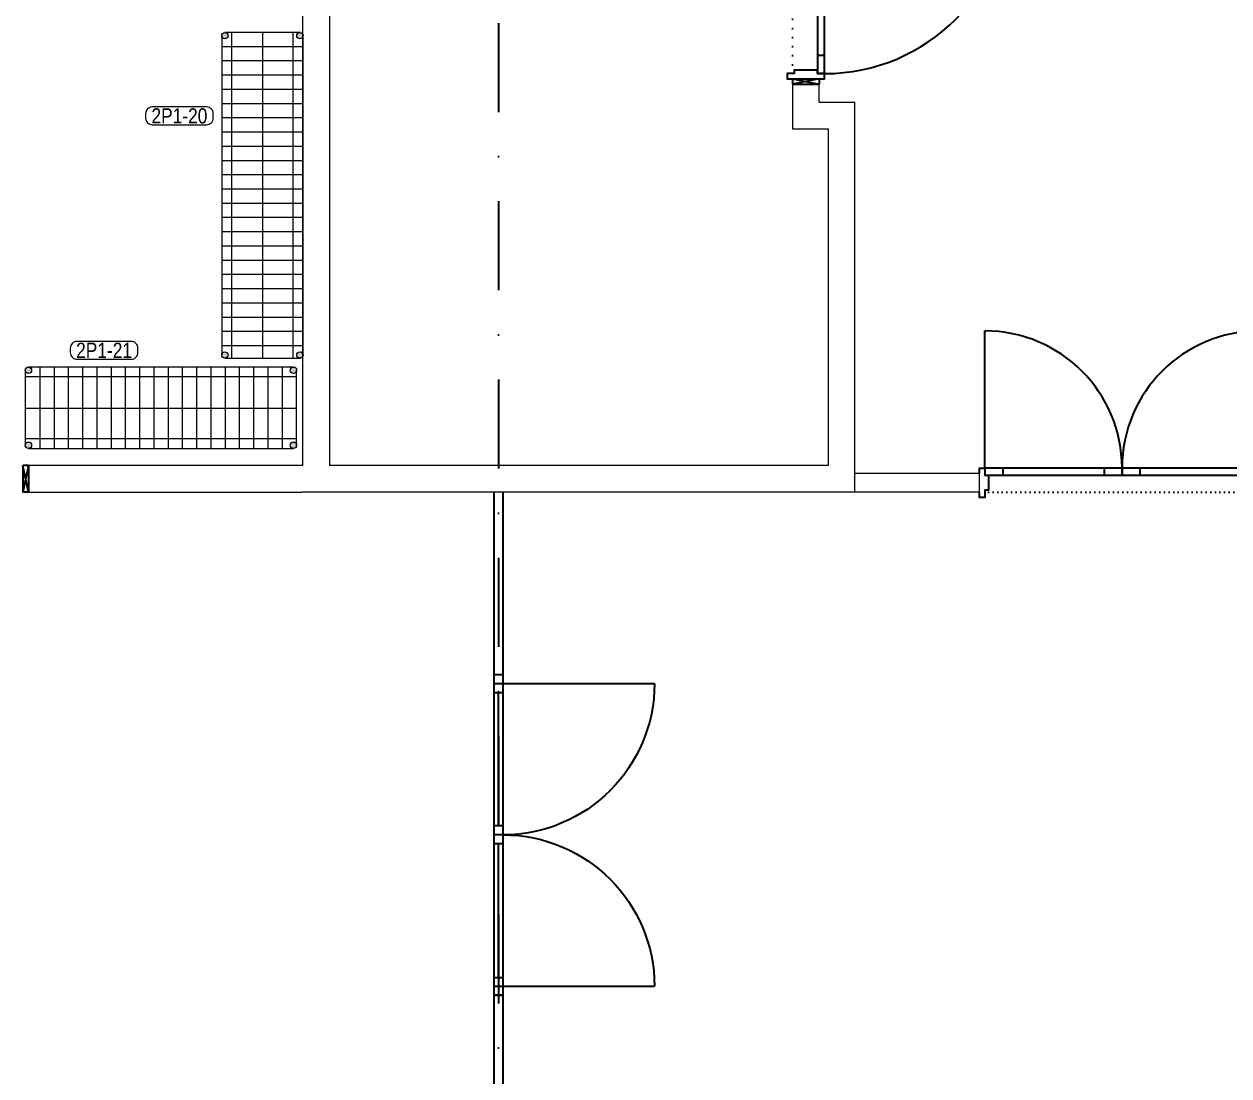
# Model space of a CAD drawing. Header units: millimetres. Extents: x -2755 to 27598, y -1135 to 13405.
# Drawn here: x 4109 to 4785, y 6127 to 6718 of the extents above; entities that cross this region are included whole.
import ezdxf
from ezdxf.enums import TextEntityAlignment as Align

# ---------------------------------------------------------------- set-up
doc = ezdxf.new("R2010")
doc.units = ezdxf.units.MM
doc.header["$LTSCALE"] = 100
doc.linetypes.add('DASHDOT2', pattern=[0.5, 0.25, -0.125, 0, -0.125])
doc.linetypes.add('DOT', pattern=[0.25, 0, -0.25])
for name, color, linetype, lineweight in [('AD', 5, 'Continuous', 9), ('AK', 7, 'Continuous', 15), ('AP', 6, 'Continuous', 15), ('Y-DUVAR ALCIPAN', 94, 'Continuous', 20), ('Y-DUVAR GAZBETON', 161, 'Continuous', 20)]:
    doc.layers.add(name, color=color, linetype=linetype, lineweight=lineweight)
doc.layers.add('AKS', color=7, linetype='DASHDOT2', transparency=0.8)
for name, color, linetype in [('GIYDIRME', 5, 'Continuous'), ('KA-PEN', 5, 'Continuous'), ('KA-PEN-4 @ 1', 5, 'Continuous'), ('KA-PEN-8 @ 1', 5, 'Continuous'), ('KOLON', 7, 'Continuous'), ('KOR KASA', 1, 'Continuous'), ('OLCU DIS', 7, 'Continuous')]:
    doc.layers.add(name, color=color, linetype=linetype)
doc.styles.add('OLC-50', font='romans.shx', dxfattribs={"width": 0.5, "height": 0.15})
doc.styles.add('olcu', font='romans.shx', dxfattribs={"width": 0.5})
doc.styles.add('POZ TEXT', font='ARIALN.TTF', dxfattribs={"height": 9})
doc.dimstyles.new('1-200', dxfattribs={"dimtxt": 40, "dimasz": 2, "dimexe": 0, "dimexo": 0, "dimgap": 10, "dimtad": 1, "dimdec": 4, "dimrnd": 0.1, "dimzin": 9, "dimdsep": 46, "dimtxsty": 'olcu', "dimblk1": 'SOL', "dimblk2": 'SAG', "dimsah": 1, "dimcen": 0, "dimse1": 1, "dimse2": 1, "dimclre": 13, "dimadec": 0, "dimazin": 0, "dimtfac": 1, "dimtdec": 4, "dimtix": 1, "dimtmove": 2, "dimatfit": 2, "dimldrblk": 'SOL', "dimfxl": 0, "dimtolj": 1, "dimarcsym": 0})

# ---------------------------------------------------------------- blocks, each defined once
blk = doc.blocks.new('TASIYICI SISTEM (2.KAT)')
at = {"layer": 'AKS', "color": 14, "ltscale": 2}
blk.add_line((-1505, 1005), (-1505, -13375), dxfattribs=at)
blk = doc.blocks.new('CK-180')
at = {"layer": 'KA-PEN', "color": 0, "ltscale": 200}
for p, q in [((5, 5), (5, 90)), ((175, 5), (175, 90)), ((0, 5), (180, 5)), ((0, 0), (0, 5)), ((0, 0), (180, 0)), ((5, 0), (5, 5)), ((10, 0), (10, 5)), ((10, 2.5), (85, 2.5)), ((85, 5), (85, 0)), ((90, 5), (90, 0)), ((95, 5), (95, 0)), ((95, 2.5), (170, 2.5)), ((170, 0), (170, 5)), ((175, 0), (175, 5)), ((180, 0), (180, 5))]:
    blk.add_line(p, q, dxfattribs=at)
for centre, start, end in [((5, 5), 0, 90), ((175, 5), 90, 180)]:
    blk.add_arc(centre, 85, start, end, dxfattribs=at)
blk = doc.blocks.new('*U77')
at = {"color": 0}
for p, q in [((-157, 13.5), (-157, 90.5)), ((-3, 13.5), (-3, 90.5)), ((-147, 13.5), (-147, 9.5)), ((-90.1, 13.5), (-90.1, 9.5)), ((-80, 7.5), (-80, 7.5)), ((-70, 13.5), (-70, 9.5)), ((-13.1, 13.5), (-13.1, 9.5))]:
    blk.add_line(p, q, dxfattribs=at)
at = {"color": 0, "linetype": 'DOT', "ltscale": 0.1}
blk.add_line((-155, 0), (-5, 0), dxfattribs=at)
at = {"color": 0}
for points in [[(-160, 10.5), (-160, 13.5), (-157, 13.5), (-157, 9.5), (-155, 9.5), (-155, 1), (-157, 1), (-157, -3), (-160, -3), (-160, 0)], [(0, 10.5), (0, 13.5), (-3, 13.5), (-3, 9.5), (-5, 9.5), (-5, 1), (-3, 1), (-3, -3), (0, -3), (0, 0)]]:
    blk.add_lwpolyline(points, dxfattribs=at)
for points in [[(-157, 13.5), (-157, 9.5), (-80, 9.5), (-80, 13.5)], [(-80, 13.5), (-80, 9.5), (-3, 9.5), (-3, 13.5)]]:
    blk.add_lwpolyline(points, close=True, dxfattribs=at)
for centre, start, end in [((-157, 13.5), 0, 90), ((-3, 13.5), 90, 180)]:
    blk.add_arc(centre, 77, start, end, dxfattribs=at)
at = {"style": 'OLC-50', "width": 0.5, "flags": 1}
for tag, p in [('K-NO', (-202.76, -83.82)), ('K-KANRENK', (-22.31, -88.79)), ('K-BLOK', (-203.43, -120.56)), ('K-KASRENK', (-21.25, -126.74)), ('K-KAT', (-204.31, -156.03)), ('K-TAMACILMA', (-22.77, -165.71)), ('K-MAHALKOD', (-203.25, -193.98)), ('K-FOTOSEL', (-21.83, -201.71)), ('K-MAHALAD', (-204.78, -232.95)), ('K-HERMETIK', (-19.92, -236.3)), ('K-ACILISYON', (-203.83, -268.95)), ('K-HIDROLIK', (-22.21, -270.16)), ('K-YANGIN', (-201.93, -303.54)), ('K-KART', (-20.38, -303.83)), ('K-KANATTIP', (-204.21, -337.41)), ('K-BAND', (-21.83, -345.67)), ('K-KANATMALZ', (-202.39, -371.07)), ('K-MENFEZ', (-19.92, -380.26)), ('K-KASAMALZ', (-201.37, -410.06)), ('K-PBAR', (-22.21, -414.12)), ('K-KASATIP', (-202.05, -446.79)), ('K-ELEKTRIKLI', (-20.38, -447.79)), ('K-DUVAR', (-202.05, -485.23)), ('K-TIP', (-20.38, -486.44)), ('K-REZ1', (-20.38, -524.33)), ('K-REZ2', (-20.38, -560.76)), ('K-REZ3', (-20.38, -600.74))]:
    blk.add_attdef(tag, p, '', height=30, dxfattribs=at)
blk = doc.blocks.new('*U97')
at = {"color": 0}
for p, q in [((-107, 18), (-107, 122)), ((-97, 18), (-97, 14)), ((-13.1, 18), (-13.1, 14)), ((-55, 7.5), (-55, 7.5))]:
    blk.add_line(p, q, dxfattribs=at)
at = {"color": 0, "linetype": 'DOT', "ltscale": 0.2}
blk.add_line((-110, 0), (0, 0), dxfattribs=at)
at = {"color": 0, "lineweight": -3}
for points in [[(-110, 15), (-110, 18), (-107, 18), (-107, 14), (-105, 14), (-105, 1), (-107, 1), (-107, -3), (-110, -3), (-110, 0)], [(0, 15), (0, 18), (-3, 18), (-3, 14), (-5, 14), (-5, 1), (-3, 1), (-3, -3), (0, -3), (0, 0)]]:
    blk.add_lwpolyline(points, dxfattribs=at)
at = {"color": 0}
blk.add_lwpolyline([(-107, 18), (-107, 14), (-3, 14), (-3, 18)], close=True, dxfattribs=at)
blk.add_arc((-107, 18), 104, 360, 90, dxfattribs=at)
at = {"style": 'OLC-50', "width": 0.5, "flags": 1}
for tag, p in [('K-NO', (-177.76, -83.82)), ('K-KANRENK', (2.69, -88.79)), ('K-BLOK', (-178.43, -120.56)), ('K-KASRENK', (3.75, -126.74)), ('K-KAT', (-179.31, -156.03)), ('K-TAMACILMA', (2.23, -165.71)), ('K-MAHALKOD', (-178.25, -193.98)), ('K-FOTOSEL', (3.17, -201.71)), ('K-MAHALAD', (-179.78, -232.95)), ('K-HERMETIK', (5.08, -236.3)), ('K-ACILISYON', (-178.83, -268.95)), ('K-HIDROLIK', (2.79, -270.16)), ('K-YANGIN', (-176.93, -303.54)), ('K-KART', (4.62, -303.83)), ('K-KANATTIP', (-179.21, -337.41)), ('K-BAND', (3.17, -345.67)), ('K-KANATMALZ', (-177.39, -371.07)), ('K-MENFEZ', (5.08, -380.26)), ('K-KASAMALZ', (-176.37, -410.06)), ('K-PBAR', (2.79, -414.12)), ('K-KASATIP', (-177.05, -446.79)), ('K-ELEKTRIKLI', (4.62, -447.79)), ('K-DUVAR', (-177.05, -485.23)), ('K-TIP', (4.62, -496.94)), ('K-REZ1', (4.62, -534.83)), ('K-REZ2', (4.62, -571.26)), ('K-REZ3', (4.62, -611.24))]:
    blk.add_attdef(tag, p, '', height=30, dxfattribs=at)
blk = doc.blocks.new('SOL')
at = {"color": 0}
for p, q in [((0, 30), (0, -6.96)), ((7.58, 0), (-6.97, 0))]:
    blk.add_line(p, q, dxfattribs=at)
blk.add_circle((0, 0), 3, dxfattribs=at)
blk = doc.blocks.new('SAG')
at = {"color": 0}
for p, q in [((0, -30), (0, 6.96)), ((7.58, 0), (-6.97, 0))]:
    blk.add_line(p, q, dxfattribs=at)
blk.add_circle((0, 0), 3, dxfattribs=at)
blk = doc.blocks.new('*D180')
at = {"layer": 'OLCU DIS', "color": 0, "lineweight": -2, "transparency": 16777216}
blk.add_line((-328, 13135), (19098, 13135), dxfattribs=at)
at = {"layer": 'OLCU DIS', "color": 0, "lineweight": -2, "transparency": 16777216, "xscale": 2, "yscale": 2, "zscale": 2, "rotation": 180}
blk.add_blockref('SOL', (-330, 13135), dxfattribs=at)
at = {"layer": 'OLCU DIS', "color": 0, "lineweight": -2, "transparency": 16777216, "xscale": 2, "yscale": 2, "zscale": 2}
blk.add_blockref('SAG', (19100, 13135), dxfattribs=at)
at = {"layer": 'OLCU DIS', "color": 0, "transparency": 16777216, "insert": (9385, 13165), "char_height": 40, "attachment_point": 5, "style": 'olcu'}
blk.add_mtext('\\A1;19430', dxfattribs=at)
blk = doc.blocks.new('_Open30')
at = {"color": 0, "linetype": 'ByBlock', "lineweight": -2}
for p, q in [((-1, 0.27), (0, 0)), ((0, 0), (-1, -0.27)), ((0, 0), (-1, 0))]:
    blk.add_line(p, q, dxfattribs=at)
blk = doc.blocks.new('*D236')
at = {"layer": 'OLCU DIS', "color": 0, "lineweight": -2, "transparency": 16777216}
blk.add_line((-1200, 1712), (-1200, 12198), dxfattribs=at)
at = {"layer": 'OLCU DIS', "color": 0, "lineweight": -2, "transparency": 16777216, "xscale": 2, "yscale": 2, "zscale": 2}
for name, p, rotation in [('SAG', (-1200, 12200), 90), ('SOL', (-1200, 1710), 270)]:
    blk.add_blockref(name, p, dxfattribs=dict(at, rotation=rotation))
at = {"layer": 'OLCU DIS', "color": 0, "transparency": 16777216, "insert": (-1230, 6955), "char_height": 40, "attachment_point": 5, "rotation": 90, "style": 'olcu'}
blk.add_mtext('\\A1;10490', dxfattribs=at)
blk = doc.blocks.new('*U75')
at = {"layer": 'KOR KASA'}
for p, q in [((0, 126), (15, 126)), ((15, 126), (15, 123)), ((0, 13), (0, 10)), ((0, 13), (15, 13)), ((15, 13), (15, 10))]:
    blk.add_line(p, q, dxfattribs=at)
for points in [[(15, 126), (0, 123)], [(0, 126), (15, 123)], [(0, 126), (0, 123)], [(0, 123), (15, 123)], [(15, 13), (0, 10)], [(0, 13), (15, 10)], [(0, 10), (15, 10)]]:
    blk.add_lwpolyline(points, dxfattribs=at)
blk = doc.blocks.new('kor kasa')
at = {"layer": 'KOR KASA'}
for p, q in [((0, 126), (15, 126)), ((15, 126), (15, 123)), ((0, 3), (0, 0)), ((0, 3), (15, 3)), ((15, 3), (15, 0))]:
    blk.add_line(p, q, dxfattribs=at)
for points in [[(15, 126), (0, 123)], [(0, 126), (15, 123)], [(0, 126), (0, 123)], [(0, 123), (15, 123)], [(15, 3), (0, 0)], [(0, 3), (15, 0)], [(0, 0), (15, 0)]]:
    blk.add_lwpolyline(points, dxfattribs=at)
blk = doc.blocks.new('46x183')
at = {"layer": 'AD'}
h = blk.add_hatch(color=1, dxfattribs=at)
h.paths.add_polyline_path([(19.1, 181.1, 1), (22.7, 181.1, 1)])
h.paths.add_polyline_path([(-23, 181.1, 1), (-19.4, 181.1, 1)])
h.paths.add_polyline_path([(-23, 1.8, 1), (-19.4, 1.8, 1)])
h.paths.add_polyline_path([(22.7, 1.8, 1), (19.1, 1.8, 1)])
at = {"layer": 'AD', "color": 1}
blk.add_line((0, 182.9), (0, 0), dxfattribs=at)
for points in [[(21.2, 182.9), (-21.2, 182.9)], [(17.65, 182.9), (-17.95, 182.9)], [(-17.5, 182.9), (-17.5, 0)], [(17.2, 0), (17.2, 182.9)], [(-22.93, 181.6), (-23, 181.6)], [(-23, 181.1), (-23, 1.8)], [(-22.19, 179.6), (-23, 179.6)], [(-22.19, 179.6), (-23, 179.6)], [(22.7, 179.6), (21.89, 179.6)], [(22.7, 179.6), (21.89, 179.6)], [(22.7, 181.6), (22.63, 181.6)], [(22.7, 1.8), (22.7, 181.1)], [(22.7, 174.9), (-23, 174.9)], [(22.7, 174.9), (-23, 174.9)], [(22.7, 166.9), (-23, 166.9)], [(22.7, 166.9), (-23, 166.9)], [(22.7, 158.9), (-23, 158.9)], [(22.7, 158.9), (-23, 158.9)], [(22.7, 150.9), (-23, 150.9)], [(22.7, 150.9), (-23, 150.9)], [(22.7, 142.9), (-23, 142.9)], [(22.7, 142.9), (-23, 142.9)], [(22.7, 134.9), (-23, 134.9)], [(22.7, 134.9), (-23, 134.9)], [(22.7, 126.9), (-23, 126.9)], [(22.7, 126.9), (-23, 126.9)], [(22.7, 118.9), (-23, 118.9)], [(22.7, 118.9), (-23, 118.9)], [(22.7, 110.9), (-23, 110.9)], [(22.7, 110.9), (-23, 110.9)], [(22.7, 102.9), (-23, 102.9)], [(22.7, 102.9), (-23, 102.9)], [(22.7, 94.9), (-23, 94.9)], [(22.7, 94.9), (-23, 94.9)], [(22.7, 86.9), (-23, 86.9)], [(22.7, 86.9), (-23, 86.9)], [(22.7, 78.9), (-23, 78.9)], [(22.7, 78.9), (-23, 78.9)], [(22.7, 70.9), (-23, 70.9)], [(22.7, 70.9), (-23, 70.9)], [(22.7, 62.9), (-23, 62.9)], [(22.7, 62.9), (-23, 62.9)], [(22.7, 54.9), (-23, 54.9)], [(22.7, 54.9), (-23, 54.9)], [(22.7, 46.9), (-23, 46.9)], [(22.7, 38.9), (-23, 38.9)], [(22.7, 30.9), (-23, 30.9)], [(22.7, 22.9), (-23, 22.9)], [(22.7, 14.9), (-23, 14.9)], [(22.7, 6.9), (-23, 6.9)], [(-22.95, 1.4), (-23, 1.4)], [(-21.2, 0), (21.2, 0)], [(22.7, 3.4), (21.72, 3.4)], [(22.7, 1.4), (22.65, 1.4)]]:
    blk.add_lwpolyline(points, dxfattribs=at)
for centre in [(-21.2, 181.1), (20.9, 181.1), (-21.2, 1.8), (20.9, 1.8)]:
    blk.add_circle(centre, 1.8, dxfattribs=at)
blk = doc.blocks.new('46x152')
at = {"layer": 'AD'}
h = blk.add_hatch(color=2, dxfattribs=at)
h.paths.add_polyline_path([(19.1, 150.6, 1), (22.7, 150.6, 1)])
h.paths.add_polyline_path([(-23, 150.6, 1), (-19.4, 150.6, 1)])
h.paths.add_polyline_path([(-23, 1.8, 1), (-19.4, 1.8, 1)])
h.paths.add_polyline_path([(22.7, 1.8, 1), (19.1, 1.8, 1)])
at = {"layer": 'AD', "color": 2}
blk.add_line((0, 0), (0, 152.4), dxfattribs=at)
for points in [[(-22.93, 151.1), (-23, 151.1)], [(-23, 150.6), (-23, 1.8)], [(-22.19, 149.1), (-23, 149.1)], [(-22.19, 149.1), (-23, 149.1)], [(21.2, 152.4), (-21.2, 152.4)], [(-17.5, 152.4), (-17.5, 0)], [(17.2, 0), (17.2, 152.4)], [(22.7, 149.1), (21.89, 149.1)], [(22.7, 149.1), (21.89, 149.1)], [(22.7, 151.1), (22.63, 151.1)], [(22.7, 1.8), (22.7, 150.6)], [(22.7, 144.4), (-23, 144.4)], [(22.7, 144.4), (-23, 144.4)], [(22.7, 136.4), (-23, 136.4)], [(22.7, 136.4), (-23, 136.4)], [(22.7, 128.4), (-23, 128.4)], [(22.7, 128.4), (-23, 128.4)], [(22.7, 120.4), (-23, 120.4)], [(22.7, 120.4), (-23, 120.4)], [(22.7, 112.4), (-23, 112.4)], [(22.7, 112.4), (-23, 112.4)], [(22.7, 104.4), (-23, 104.4)], [(22.7, 104.4), (-23, 104.4)], [(22.7, 96.4), (-23, 96.4)], [(22.7, 96.4), (-23, 96.4)], [(22.7, 88.4), (-23, 88.4)], [(22.7, 88.4), (-23, 88.4)], [(22.7, 80.4), (-23, 80.4)], [(22.7, 80.4), (-23, 80.4)], [(22.7, 72.4), (-23, 72.4)], [(22.7, 72.4), (-23, 72.4)], [(22.7, 64.4), (-23, 64.4)], [(22.7, 64.4), (-23, 64.4)], [(22.7, 56.4), (-23, 56.4)], [(22.7, 56.4), (-23, 56.4)], [(22.7, 48.4), (-23, 48.4)], [(22.7, 48.4), (-23, 48.4)], [(22.7, 40.4), (-23, 40.4)], [(22.7, 40.4), (-23, 40.4)], [(22.7, 32.4), (-23, 32.4)], [(22.7, 32.4), (-23, 32.4)], [(22.7, 24.4), (-23, 24.4)], [(22.7, 24.4), (-23, 24.4)], [(22.7, 16.4), (-23, 16.4)], [(22.7, 8.4), (-23, 8.4)], [(-22.95, 1.4), (-23, 1.4)], [(-21.2, 0), (21.2, 0)], [(22.7, 3.4), (21.72, 3.4)], [(22.7, 1.4), (22.65, 1.4)]]:
    blk.add_lwpolyline(points, dxfattribs=at)
for centre in [(-21.2, 150.6), (20.9, 150.6), (-21.2, 1.8), (20.9, 1.8)]:
    blk.add_circle(centre, 1.8, dxfattribs=at)
blk = doc.blocks.new('POZ_X')
at = {"layer": 'AP'}
blk.add_lwpolyline([(15.25, 10), (-15.25, 10, 0.414214), (-19, 6.25), (-19, 3.75, 0.414214), (-15.25, 0), (15.25, 0, 0.414214), (19, 3.75), (19, 6.25, 0.414214)], format="xyb", close=True, dxfattribs=at)
at = {"layer": 'AP', "style": 'POZ TEXT'}
blk.add_attdef('POZ_NO', text='', height=8, dxfattribs=at).set_placement((-1, 5.1), align=Align.MIDDLE_CENTER)
at = {"layer": 'AP', "style": 'POZ TEXT', "flags": 1}
blk.add_attdef('URUN_ADI', text='', height=7, dxfattribs=at).set_placement((0, -4.34), align=Align.MIDDLE_CENTER)

msp = doc.modelspace()

# ---------------------------------------------------------------- linework, layer by layer
at = {"layer": 'KA-PEN', "color": 5}
for p, q in [((4372.5, 6070.00009), (4372.5, 6455.00004)), ((4377.5, 6070.00009), (4377.5, 6455.00004)), ((4377.5, 6172.5001), (4372.5, 6172.5001))]:
    msp.add_line(p, q, dxfattribs=at)
at = {"layer": 'Y-DUVAR ALCIPAN'}
for p, q in [((4645, 6465.50006), (4575, 6465.50004)), ((4645, 6455.00009), (4645, 6465.50009)), ((4645, 6455.00015), (4575, 6455.00004))]:
    msp.add_line(p, q, dxfattribs=at)
at = {"layer": 'Y-DUVAR GAZBETON'}
for p, q in [((4280, 6810.00009), (4280, 6469.99988)), ((4540, 6684.00009), (4540, 6659.00009)), ((4540, 6684.00009), (4555, 6684.00009)), ((4555, 6674.00009), (4555, 6684.00009)), ((4555, 6674.00009), (4575, 6674.00009)), ((4575, 6455.00002), (4575, 6674.00009)), ((4540, 6659.00009), (4560, 6659.00009)), ((4560, 6659.00009), (4560, 6470.00002)), ((4111, 6455.00002), (4111, 6470.00002)), ((4111, 6455.00002), (4265, 6455.00002)), ((4575, 6455.00002), (4265, 6455.00002))]:
    msp.add_line(p, q, dxfattribs=at)
for points in [[(4265, 7325.00009), (4265, 6470.00002), (4111, 6470.00002)], [(4560, 6470.00002), (4280, 6470.00002)]]:
    msp.add_lwpolyline(points, dxfattribs=at)

# ---------------------------------------------------------------- block references
at = {"layer": 'AK'}
msp.add_blockref('46x183', (4242.55, 6530.19995), dxfattribs=at)
at = {"layer": 'AK', "rotation": 270}
msp.add_blockref('46x152', (4109.23409, 6502.19995), dxfattribs=at)
at = {"layer": 'AP', "ltscale": 6}
ref = msp.add_blockref('POZ_X', (4195.80282, 6661.26817), dxfattribs=at)
ref.add_attrib('POZ_NO', '2P1-20', dxfattribs={"height": 8.5, "style": 'POZ TEXT'}).set_placement((4195.80282, 6666.26817), align=Align.MIDDLE_CENTER)
ref = msp.add_blockref('POZ_X', (4153.51581, 6529.62056), dxfattribs=at)
ref.add_attrib('POZ_NO', '2P1-21', dxfattribs={"height": 8.5, "style": 'POZ TEXT'}).set_placement((4153.51581, 6534.62056), align=Align.MIDDLE_CENTER)
at = {"layer": 'GIYDIRME', "color": 5, "xscale": -1, "rotation": 270}
msp.add_blockref('CK-180', (4372.5, 6172.5001), dxfattribs=at)
at = {"layer": 'KA-PEN-4 @ 1', "rotation": 270}
msp.add_blockref('*U97', (4540, 6687.00009), dxfattribs=at)
at = {"layer": 'KA-PEN-8 @ 1'}
msp.add_blockref('*U77', (4805, 6455.00009), dxfattribs=at)
at = {"layer": 'KOLON', "color": 4}
msp.add_blockref('TASIYICI SISTEM (2.KAT)', (5880, 12320.00009), dxfattribs=at)
at = {"layer": 'KOR KASA'}
msp.add_blockref('*U75', (4540, 6674.00009), dxfattribs=at)
at = {"layer": 'KOR KASA', "rotation": 270}
msp.add_blockref('kor kasa', (3985, 6470.00002), dxfattribs=at)

# ---------------------------------------------------------------- dimensions: what is measured, and where the dimension line sits
at = {"layer": 'OLCU DIS'}
dim = msp.add_linear_dim(base=(19100, 13135.00004), p1=(-330, 6825.00004), p2=(19100, 6030.00009), dimstyle='1-200', override={"dimldrblk": 'Open30'}, dxfattribs=at)
dim.commit()
dim.dimension.update_dxf_attribs({"geometry": '*D180', "text_midpoint": (9385, 13165.00004)})
dim = msp.add_linear_dim(base=(-1200.0001581156, 12200.0000385072), p1=(13930.000001362, 1710.0000867028), p2=(3715.000001362, 12200.0000385072), angle=90, dimstyle='1-200', override={"dimldrblk": 'Open30'}, dxfattribs=at)
dim.commit()
dim.dimension.update_dxf_attribs({"geometry": '*D236', "text_midpoint": (-1230.0001581156, 6955.000062605)})

doc.saveas('drawing.dxf')
